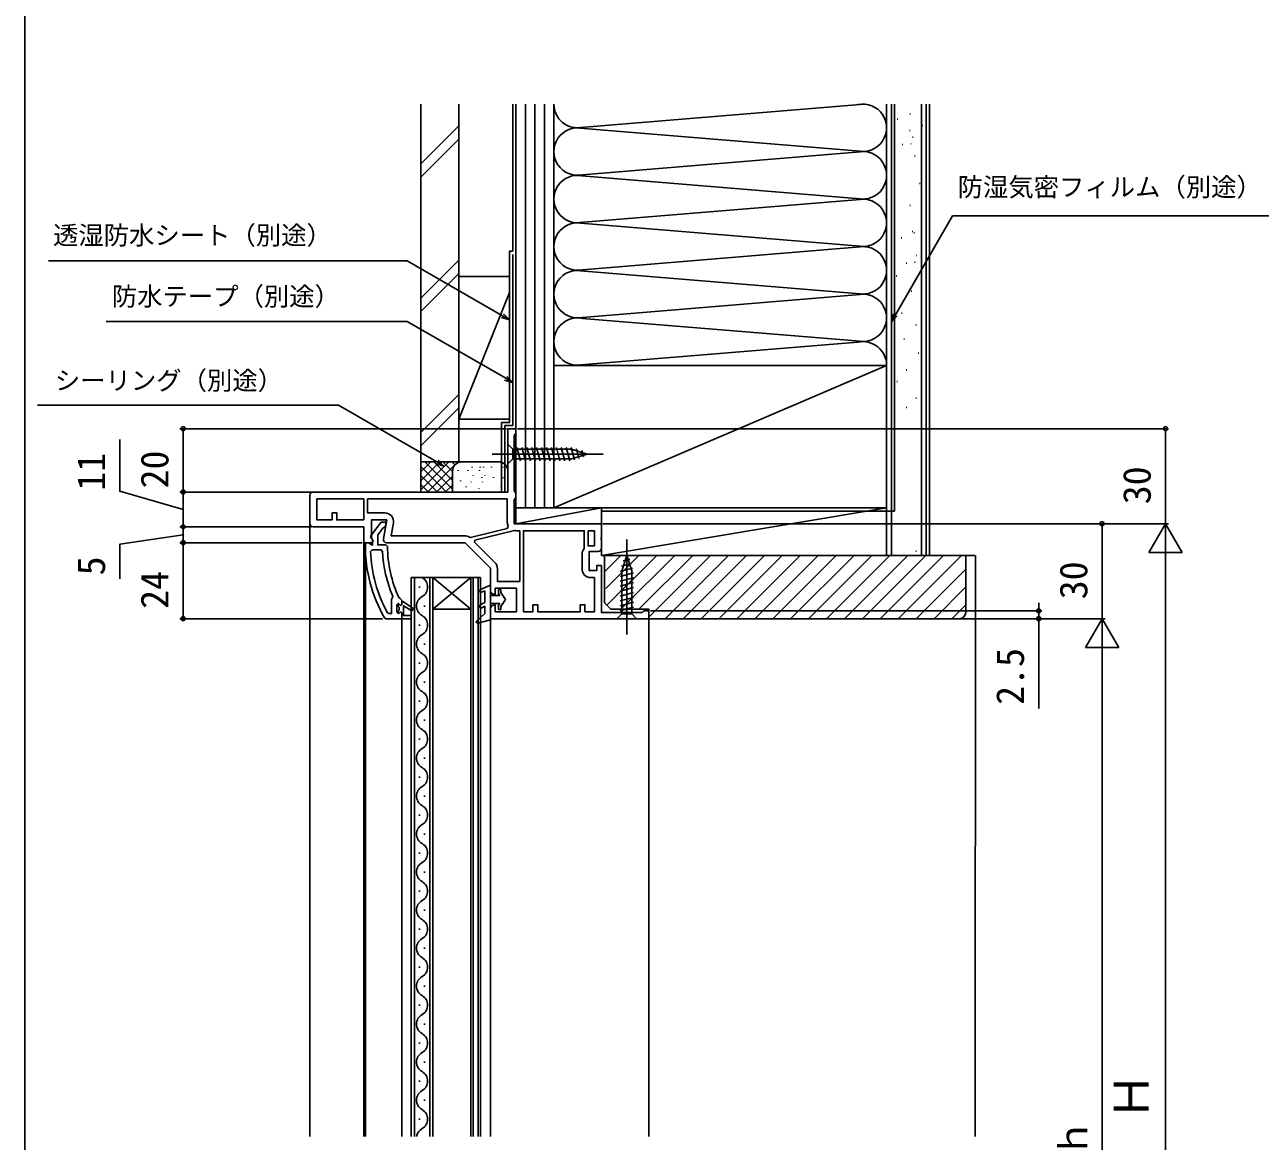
# Model space of a CAD drawing. Units: millimetres, scale not verified. Extents: x -525 to 525, y -785 to 781.
# Drawn here: x -525 to -135.1, y -319.8 to 32.8 of the extents above; entities that cross this region are included whole.
import ezdxf
from ezdxf.enums import TextEntityAlignment as Align

# ---------------------------------------------------------------- set-up
doc = ezdxf.new("R2010")
doc.units = ezdxf.units.MM
doc.header["$LTSCALE"] = 4
for name, color, linetype in [('0-2_YKK_11', 7, 'Continuous'), ('0-3_YKK_12', 2, 'Continuous'), ('0-4_YKK_13', 4, 'Continuous'), ('0-6_YKK_D', 6, 'Continuous'), ('0-7_YKK_ZWAK', 7, 'Continuous'), ('0-8_YSS_K', 3, 'Continuous'), ('0-9_YSS_KE', 3, 'Continuous')]:
    doc.layers.add(name, color=color, linetype=linetype)
doc.styles.add('ＭＳ ゴシック', font='')
doc.styles.get('ＭＳ ゴシック').set_extended_font_data('MS Gothic')

msp = doc.modelspace()

# ---------------------------------------------------------------- linework, layer by layer
at = {"layer": '0-2_YKK_11'}
for p, q in [((-435, -124.8), (-435, -115.8)), ((-370, -127), (-368.8, -127)), ((-349.1, -134.5), (-349.1, -139.1))]:
    msp.add_line(p, q, dxfattribs=at)
for points in [[(-434, -114.8), (-372.5, -114.8), (-372.5, -94.8), (-370, -94.8), (-370, -96.1), (-370.25, -96.533), (-370.5, -96.966), (-370.5, -114.434), (-370.25, -114.867), (-370, -115.3), (-370, -116.4), (-370.25, -116.833), (-370.5, -117.266), (-370.5, -124.8), (-343, -124.8), (-343, -129.042), (-343.12, -129.225), (-343.12, -129.775), (-343, -129.958), (-343, -132.6)], [(-416.8, -117), (-372.7, -117), (-372.7, -124.3)], [(-411.318, -121.4), (-416.8, -121.4), (-416.8, -117)], [(-411.785, -129.626), (-410.722, -123.6), (-415.6, -123.6), (-415.6, -129.356), (-415.058, -130.224), (-415.377, -130.8), (-418, -130.8), (-418, -125.8), (-434, -125.8)], [(-415.587, -128.283), (-412.475, -124.3), (-411, -124.3), (-411, -125.401), (-411.475, -125.901), (-411.845, -126.092), (-413.6, -128.339), (-413.6, -131.5), (-410.999, -131.5), (-410.5, -131.997)], [(-386.207, -128.6), (-409.37, -128.6), (-408.659, -124.569)], [(-372.377, -125.581), (-372.698, -126.303), (-384.283, -129.143), (-384.684, -129.071)], [(-376.591, -137.098), (-383.08, -130.609), (-382.923, -130.046), (-370.477, -126.994), (-370.302, -126.983)], [(-368.8, -127), (-368.8, -143), (-375.8, -143), (-375.8, -139.007)], [(-367.6, -152.6), (-367.6, -127), (-348.4, -127), (-348.4, -132.503), (-348.509, -132.815)], [(-417.5, -131.8), (-417.5, -130.8), (-416.4, -130.8), (-415.904, -131.237), (-415.606, -131.5), (-415.2, -131.5), (-415.2, -130.1), (-415.4, -129.7)], [(-378, -146), (-378, -138.8), (-386, -130.8), (-410.8, -130.8)], [(-415.863, -133.621), (-415.363, -133.1), (-412.561, -133.1), (-412.061, -133.578)], [(-344, -133.6), (-346.9, -133.6), (-346.9, -139.6), (-344.5, -139.6), (-344.5, -138), (-343, -138), (-343, -152.8), (-330.092, -152.8), (-329.796, -152.55), (-329.5, -152.3), (-328, -152.3), (-328, -154.8), (-378, -154.8), (-378, -151.5)], [(-346.4, -141.8), (-345.2, -141.8), (-345.2, -152.6), (-348.2, -152.6), (-348.2, -150.4), (-349.7, -150.4), (-349.7, -152.6), (-363.1, -152.6), (-363.1, -150.4), (-364.6, -150.4), (-364.6, -152.6), (-367.6, -152.6)], [(-408.855, -147.704), (-409.008, -148.294), (-409.2, -148.688)], [(-406.926, -148.109), (-406.486, -148.4), (-406, -148.9), (-406, -149.5), (-405.5, -149.5), (-402.368, -151.587), (-402.789, -152.265), (-405.5, -150.7), (-405.5, -153.8), (-403, -153.8), (-403, -154.8), (-406, -154.8), (-403, -154.8), (-403, -153.8), (-405.5, -153.8), (-405.5, -150.7), (-402.789, -152.265), (-402.368, -151.587), (-405.5, -149.5), (-406, -149.5), (-406, -150.3), (-406.3, -150.6), (-406.59, -150.375), (-407.075, -150), (-407.1, -150), (-407.1, -150.806), (-406.838, -151.104), (-406.838, -152.096), (-407.1, -152.394), (-407.1, -153.2), (-407.6, -152.7), (-407.6, -150.5), (-407.1, -150), (-407.1, -150.806), (-406.838, -151.104), (-406.838, -152.096), (-407.1, -152.394), (-407.1, -153.2), (-406.59, -152.825), (-406.3, -152.6)], [(-377, -150.5), (-376.5, -150.5), (-376.5, -152.6), (-369.8, -152.6), (-369.8, -145.2), (-376.5, -145.2), (-376.5, -147), (-377, -147)], [(-409.2, -148.688), (-409.2, -153.2), (-410.106, -153.2), (-410.545, -152.938)], [(-406, -154.8), (-411.047, -154.8), (-411.482, -154.547)], [(-406.3, -152.6), (-406, -152.9), (-406, -154.8)]]:
    msp.add_lwpolyline(points, dxfattribs=at)
for points in [[(-432.8, -117), (-418, -117), (-418, -123.6), (-426.5, -123.6), (-426.5, -121.4), (-428, -121.4), (-428, -123.6), (-432.8, -123.6)], [(-347.2, -127), (-347.2, -131.8), (-345.2, -131.8), (-345.2, -127)]]:
    msp.add_lwpolyline(points, close=True, dxfattribs=at)
for centre, radius, start, end in [((-434, -115.8), 1, 90, 180), ((-411.318, -124.1), 2.7, 350, 90), ((-370, -124.3), 2.7, 180, 208.31334), ((-434, -124.8), 1, 180, 270), ((-414.8, -128.9), 1, 141.91328, 233.13011), ((-386.207, -131.3), 2.7, 55.65676, 90), ((-370, -124.3), 2.7, 263.58075, 270), ((-371.5, -131.8), 46, 179.99999, 209.63715), ((-410.8, -129.8), 1, 170, 270), ((-371.5, -131.8), 39, 180.29012, 204.71984), ((-371.5, -131.8), 44.4, 182.34992, 208.42982), ((-371.5, -131.8), 40.6, 182.5101, 203.06204), ((-346.4, -134.5), 2.7, 141.37517, 180), ((-344, -132.6), 1, 270, 0), ((-378.5, -139.007), 2.7, 360, 45), ((-346.4, -139.1), 2.7, 180, 270), ((-377, -146), 1, 180, 270), ((-377, -151.5), 1, 90, 180)]:
    msp.add_arc(centre, radius, start, end, dxfattribs=at)
at = {"layer": '0-3_YKK_12'}
for p, q in [((-435, -124.8), (-435, -318.3)), ((-418, -130.3), (-418, -318.3)), ((-417.5, -130.8), (-417.5, -318.3)), ((-402, -318.3), (-402, -141.8)), ((-397.2, -141.8), (-397.2, -318.3)), ((-396.2, -141.8), (-384.2, -141.8)), ((-396.2, -141.8), (-384.2, -151.8)), ((-384.2, -141.8), (-396.2, -151.8)), ((-383.5, -318.3), (-383.5, -141.8)), ((-381.9, -141.8), (-381.9, -318.3)), ((-400.36, -144.6), (-400.36, -145)), ((-398.84, -150.6), (-398.84, -151)), ((-396.2, -151.8), (-384.2, -151.8)), ((-406, -318.3), (-406, -154.8)), ((-378, -154.3), (-378, -318.3)), ((-328.003, -154.3), (-328.003, -318.3)), ((-400.36, -156.6), (-400.36, -157)), ((-398.84, -162.6), (-398.84, -163)), ((-400.36, -168.6), (-400.36, -169)), ((-398.84, -174.6), (-398.84, -175)), ((-400.36, -180.6), (-400.36, -181)), ((-398.84, -186.6), (-398.84, -187)), ((-400.36, -192.6), (-400.36, -193)), ((-398.84, -198.6), (-398.84, -199)), ((-400.36, -204.6), (-400.36, -205)), ((-398.84, -210.6), (-398.84, -211)), ((-400.36, -216.6), (-400.36, -217)), ((-398.84, -222.6), (-398.84, -223)), ((-400.36, -228.6), (-400.36, -229)), ((-398.84, -234.6), (-398.84, -235)), ((-400.36, -240.6), (-400.36, -241)), ((-398.84, -246.6), (-398.84, -247)), ((-400.36, -252.6), (-400.36, -253)), ((-398.84, -258.6), (-398.84, -259)), ((-400.36, -264.6), (-400.36, -265)), ((-398.84, -270.6), (-398.84, -271)), ((-400.36, -276.6), (-400.36, -277)), ((-398.84, -282.6), (-398.84, -283)), ((-400.36, -288.6), (-400.36, -289)), ((-398.84, -294.6), (-398.84, -295)), ((-400.36, -300.6), (-400.36, -301)), ((-398.84, -306.6), (-398.84, -307)), ((-400.36, -312.6), (-400.36, -313))]:
    msp.add_line(p, q, dxfattribs=at)
for points in [[(-403, -318.3), (-403, -141.8), (-396.2, -141.8), (-396.2, -318.3)], [(-384.2, -318.3), (-384.2, -141.8), (-381.2, -141.8), (-381.2, -318.3)]]:
    msp.add_lwpolyline(points, dxfattribs=at)
for centre, start, end in [((-401.277, -144.8), 299.20254, 60.79746), ((-397.923, -150.8), 119.20254, 240.79746), ((-401.277, -156.8), 299.20254, 60.79746), ((-397.923, -162.8), 119.20254, 240.79746), ((-401.277, -168.8), 299.20254, 60.79746), ((-397.923, -174.8), 119.20254, 240.79746), ((-401.277, -180.8), 299.20254, 60.79746), ((-397.923, -186.8), 119.20254, 240.79746), ((-401.277, -192.8), 299.20254, 60.79746), ((-397.923, -198.8), 119.20254, 240.79746), ((-401.277, -204.8), 299.20254, 60.79746), ((-397.923, -210.8), 119.20254, 240.79746), ((-401.277, -216.8), 299.20254, 60.79746), ((-397.923, -222.8), 119.20254, 240.79746), ((-401.277, -228.8), 299.20254, 60.79746), ((-397.923, -234.8), 119.20254, 240.79746), ((-401.277, -240.8), 299.20254, 60.79746), ((-397.923, -246.8), 119.20254, 240.79746), ((-401.277, -252.8), 299.20254, 60.79746), ((-397.923, -258.8), 119.20254, 240.79746), ((-401.277, -264.8), 299.20254, 60.79746), ((-397.923, -270.8), 119.20254, 240.79746), ((-401.277, -276.8), 299.20254, 60.79746), ((-397.923, -282.8), 119.20254, 240.79746), ((-401.277, -288.8), 299.20254, 60.79746), ((-397.923, -294.8), 119.20254, 240.79746), ((-401.277, -300.8), 299.20254, 60.79746), ((-397.923, -306.8), 119.20254, 240.79746), ((-401.277, -312.8), 299.20254, 60.79746), ((-397.923, -318.8), 119.20254, 171.63473)]:
    msp.add_arc(centre, 3.437, start, end, dxfattribs=at)
at = {"layer": '0-4_YKK_13'}
for p, q in [((-372.5, -99.7), (-372.5, -105.9)), ((-372.5, -99.7), (-370.95, -101.25)), ((-352.416, -101.25), (-370.95, -101.25)), ((-370.95, -101.25), (-370.95, -104.35)), ((-368.524, -104.9), (-369.649, -100.7)), ((-366.971, -104.9), (-368.096, -100.7)), ((-365.418, -104.9), (-366.543, -100.7)), ((-363.865, -104.9), (-364.99, -100.7)), ((-362.312, -104.9), (-363.437, -100.7)), ((-360.759, -104.9), (-361.884, -100.7)), ((-359.206, -104.9), (-360.331, -100.7)), ((-357.653, -104.9), (-358.779, -100.7)), ((-356.1, -104.9), (-357.226, -100.7)), ((-354.547, -104.9), (-355.673, -100.7)), ((-352.994, -104.9), (-354.12, -100.7)), ((-351.511, -104.641), (-352.567, -100.7)), ((-347.5, -102.8), (-352.416, -101.25)), ((-350.079, -104.19), (-350.892, -101.154)), ((-377.5, -102.8), (-342.5, -102.8)), ((-372.5, -105.9), (-370.95, -104.35)), ((-370.95, -104.35), (-352.416, -104.35)), ((-347.5, -102.8), (-352.416, -104.35)), ((-348.647, -103.738), (-349.196, -101.688)), ((-335, -159.8), (-335, -129.8)), ((-335, -134.8), (-336.55, -139.716)), ((-334.062, -135.947), (-336.112, -136.496)), ((-335, -134.8), (-333.45, -139.716)), ((-333.159, -138.811), (-337.1, -139.867)), ((-332.9, -140.294), (-337.1, -141.42)), ((-333.61, -137.379), (-336.646, -138.192)), ((-336.55, -139.716), (-336.55, -153.25)), ((-333.45, -153.25), (-333.45, -139.716)), ((-381.193, -145.539), (-378, -144.2)), ((-378, -155.2), (-378, -144.2)), ((-332.9, -141.847), (-337.1, -142.973)), ((-332.9, -143.4), (-337.1, -144.526)), ((-380.807, -146.461), (-379.8, -146.039)), ((-375.071, -147.5), (-378, -147.5)), ((-375.5, -146.65), (-375.5, -145.9)), ((-375.446, -146.85), (-375.071, -147.5)), ((-374.7, -145.9), (-374.7, -146.534)), ((-373.3, -148.75), (-374.7, -146.534)), ((-332.9, -144.953), (-337.1, -146.079)), ((-332.9, -146.506), (-337.1, -147.632)), ((-332.9, -148.059), (-337.1, -149.184)), ((-379.8, -150.831), (-380.766, -151.342)), ((-379.8, -150.831), (-379.8, -153.2)), ((-378, -150), (-375.071, -150)), ((-375.5, -151.6), (-375.5, -150.85)), ((-375.446, -150.65), (-375.071, -150)), ((-373.3, -148.75), (-374.7, -150.966)), ((-374.7, -150.966), (-374.7, -151.6)), ((-332.9, -149.612), (-337.1, -150.737)), ((-332.9, -151.165), (-337.1, -152.29)), ((-382.367, -155.502), (-379.8, -153.2)), ((-382.004, -156.188), (-378, -155.2)), ((-338.1, -154.8), (-336.55, -153.25)), ((-338.1, -154.8), (-331.9, -154.8)), ((-336.55, -153.25), (-333.45, -153.25)), ((-331.9, -154.8), (-333.45, -153.25))]:
    msp.add_line(p, q, dxfattribs=at)
msp.add_lwpolyline([(-379.8, -146.039), (-379.8, -149.7), (-381.234, -150.458)], dxfattribs=at)
for centre, radius, start, end in [((-381, -146), 0.5, 112.74717, 292.74717), ((-375.1, -145.9), 0.4, 0, 180.00219), ((-375.1, -146.65), 0.4, 180, 210.00159), ((-381, -150.9), 0.5, 117.86478, 297.86478), ((-375.1, -150.85), 0.4, 150.0011, 180), ((-375.1, -151.6), 0.4, 180.00219, 0), ((-382.1, -155.8), 0.4, 131.88663, 283.8652)]:
    msp.add_arc(centre, radius, start, end, dxfattribs=at)
at = {"layer": '0-6_YKK_D'}
for p, q in [((-373, -94.8), (-476, -94.8)), ((-475, -94.8), (-475, -114.8)), ((-369.5, -94.8), (-164, -94.8)), ((-165, -94.8), (-165, -124.804)), ((-434.57, -114.8), (-476, -114.8)), ((-434.57, -114.8), (-476, -114.8)), ((-475, -125.8), (-475, -114.8)), ((-435, -125.8), (-476, -125.8)), ((-434.5, -125.8), (-476, -125.8)), ((-475, -125.8), (-475, -130.8)), ((-342.606, -124.8), (-164, -124.8)), ((-342.002, -124.804), (-164, -124.804)), ((-185, -154.804), (-185, -124.8)), ((-165, -124.8), (-170.25, -133.893)), ((-165, -124.8), (-159.75, -133.893)), ((-165, -124.8), (-165, -142.987)), ((-418.5, -130.8), (-476, -130.8)), ((-418.5, -130.8), (-476, -130.8)), ((-475, -130.8), (-475, -154.8)), ((-170.25, -133.893), (-159.75, -133.893)), ((-165, -474.3), (-165, -135.3)), ((-205, -152.3), (-205, -149.75)), ((-412.047, -154.8), (-476, -154.8)), ((-327.5, -154.8), (-204, -154.8)), ((-327.497, -152.3), (-204, -152.3)), ((-325.496, -154.804), (-184, -154.804)), ((-205, -152.3), (-205, -154.8)), ((-205, -154.8), (-205, -183.127)), ((-185, -154.805), (-190.25, -163.898)), ((-185, -154.805), (-179.75, -163.898)), ((-185, -154.805), (-185, -172.991)), ((-190.25, -163.898), (-179.75, -163.898)), ((-185, -165.305), (-185, -473.3))]:
    msp.add_line(p, q, dxfattribs=at)
for points in [[(-251.499, -61.084), (-250.224, -58.876), (-232.174, -27.613), (-108.956, -27.613)], [(-371.999, -60.409), (-374.207, -59.134), (-404.287, -41.767), (-517.465, -41.767)], [(-370.999, -80.172), (-373.207, -78.897), (-404.287, -60.953), (-499.31, -60.953)], [(-373.866, -58.542), (-371.999, -60.409), (-374.549, -59.725)], [(-249.632, -59.217), (-251.499, -61.084), (-250.816, -58.534)], [(-372.866, -78.305), (-370.999, -80.172), (-373.549, -79.489)], [(-392.699, -106.59), (-394.908, -105.315), (-425.987, -87.371), (-521.011, -87.371)], [(-475, -120.3), (-495, -114.539), (-495, -98.198)], [(-394.566, -104.723), (-392.699, -106.59), (-395.249, -105.906)], [(-475, -128.3), (-495, -131.287), (-495, -142.242)]]:
    msp.add_lwpolyline(points, dxfattribs=at)
for centre in [(-475, -94.8), (-165, -94.8), (-475, -114.8), (-475, -114.8), (-185, -124.8), (-475, -125.8), (-475, -125.8), (-475, -130.8), (-475, -130.8), (-205, -152.3), (-475, -154.8), (-205, -154.8)]:
    msp.add_circle(centre, 0.637, dxfattribs=at)
at = {"layer": '0-7_YKK_ZWAK'}
msp.add_line((-525, 745.2), (-525, -784.8), dxfattribs=at)
at = {"layer": '0-8_YSS_K'}
for p, q in [((-369.999, 7.7), (-369.999, -119.8)), ((-366.999, 7.7), (-366.999, -119.8)), ((-363.999, 7.7), (-363.999, -119.8)), ((-360.999, 7.7), (-360.999, -119.8)), ((-358, -74.8), (-358, 7.7)), ((-357.999, -119.8), (-357.999, 7.7)), ((-350.806, 0.206), (-260.119, 7.7)), ((-253, -74.8), (-253, 7.7)), ((-251.499, -134.8), (-251.499, 7.7)), ((-245.643, 4.485), (-245.443, 4.485)), ((-241.999, -134.8), (-241.999, 7.7)), ((-239.499, 7.7), (-239.499, -134.8)), ((-400, -11.16), (-388, 0.84)), ((-351.088, 0.217), (-260.119, -7.3)), ((-249.645, 2.884), (-249.445, 2.884)), ((-241.805, 0.977), (-241.605, 0.977)), ((-400, -15.402), (-388, -3.402)), ((-245.807, -0.624), (-245.607, -0.624)), ((-244.843, -2.718), (-244.643, -2.718)), ((-348.968, -14.642), (-260.119, -7.3)), ((-248.044, -5.119), (-247.844, -5.119)), ((-245.401, -4.819), (-245.201, -4.819)), ((-244.206, -8.627), (-244.006, -8.627)), ((-260.119, -22.3), (-351.818, -14.723)), ((-242.605, -17.43), (-242.405, -17.43)), ((-349.968, -29.725), (-260.119, -22.3)), ((-245.665, -24.361), (-245.465, -24.361)), ((-260.119, -37.3), (-350.893, -29.799)), ((-248.417, -34.561), (-248.217, -34.561)), ((-244.919, -32.567), (-244.719, -32.567)), ((-244.416, -32.961), (-244.216, -32.961)), ((-348.935, -44.639), (-260.119, -37.3)), ((-400, -53.586), (-388, -41.586)), ((-246.817, -42.564), (-246.617, -42.564)), ((-244.173, -42.265), (-243.973, -42.265)), ((-243.615, -40.164), (-243.415, -40.164)), ((-400, -57.829), (-388, -45.829)), ((-349.555, -44.91), (-260.119, -52.3)), ((-250.018, -46.566), (-249.818, -46.566)), ((-388, -46.8), (-371.999, -46.8)), ((-388, -46.8), (-388, -91.8)), ((-370, -91.8), (-370, -47.8)), ((-371.999, -51.773), (-388, -91.8)), ((-260.119, -52.3), (-348.968, -59.642)), ((-245.216, -51.368), (-245.016, -51.368)), ((-248.276, -58.299), (-248.076, -58.299)), ((-348.968, -59.958), (-260.119, -67.3)), ((-243.8, -62.029), (-243.6, -62.029)), ((-350.806, -74.794), (-262.032, -67.458)), ((-247.53, -66.505), (-247.33, -66.505)), ((-243.054, -70.981), (-242.854, -70.981)), ((-358, -119.8), (-253, -74.8)), ((-246.784, -76.202), (-246.584, -76.202)), ((-249.768, -79.932), (-249.568, -79.932)), ((-388, -84.012), (-400, -96.012)), ((-243.8, -85.154), (-243.6, -85.154)), ((-400, -100.255), (-388, -88.255)), ((-246.784, -88.138), (-246.584, -88.138)), ((-371.999, -91.8), (-388, -91.8)), ((-387, -105.257), (-400, -105.257)), ((-400, -105.257), (-400, -114.764)), ((-400, -114.115), (-391.142, -105.257)), ((-400, -111.287), (-393.971, -105.257)), ((-400, -108.458), (-396.799, -105.257)), ((-400, -105.63), (-399.627, -105.257)), ((-398.686, -105.257), (-390, -113.944)), ((-397.82, -114.764), (-388.314, -105.257)), ((-395.858, -105.257), (-390, -111.115)), ((-393.029, -105.257), (-390, -108.287)), ((-390.201, -105.257), (-389.219, -106.239)), ((-387.373, -105.257), (-387.352, -105.278)), ((-375, -105.257), (-387, -105.257)), ((-375.415, -105.258), (-387, -105.257)), ((-400, -106.772), (-392.009, -114.763)), ((-390, -108.257), (-390, -114.763)), ((-388.172, -108.062), (-388.172, -107.862)), ((-385.159, -108.062), (-385.159, -107.862)), ((-383.833, -107.061), (-383.833, -106.861)), ((-381.489, -108.062), (-381.489, -107.862)), ((-381.318, -107.061), (-381.318, -106.861)), ((-380.162, -107.061), (-380.162, -106.861)), ((-377.647, -107.061), (-377.647, -106.861)), ((-374.149, -107.061), (-374.149, -106.861)), ((-372.5, -108.257), (-372.5, -113.758)), ((-400, -109.6), (-394.837, -114.764)), ((-400, -112.429), (-397.665, -114.764)), ((-394.992, -114.764), (-390, -109.772)), ((-392.163, -114.763), (-389.982, -112.583)), ((-387.505, -111.4), (-387.505, -111.2)), ((-385.674, -113.257), (-385.674, -113.057)), ((-384.158, -111.734), (-384.158, -111.534)), ((-383.499, -109.731), (-383.499, -109.531)), ((-380.706, -110.334), (-380.706, -110.134)), ((-380.487, -111.734), (-380.487, -111.534)), ((-379.828, -109.731), (-379.828, -109.531)), ((-377.035, -110.334), (-377.035, -110.134)), ((-374.647, -113.069), (-374.647, -112.869)), ((-373.979, -110.399), (-373.979, -110.199)), ((-381.651, -113.737), (-381.651, -113.537)), ((-370, -119.8), (-343, -119.8)), ((-357.999, -119.8), (-369.999, -119.8)), ((-343, -134.8), (-343, -119.8)), ((-252.999, -119.8), (-343, -119.8)), ((-342.999, -134.799), (-252.999, -119.8)), ((-342.999, -134.8), (-342.999, -119.8)), ((-252.999, -119.8), (-252.999, -134.8)), ((-252.999, -134.8), (-343, -134.8)), ((-342, -139.977), (-336.823, -134.8)), ((-341.583, -145.217), (-331.167, -134.8)), ((-341.255, -150.545), (-325.51, -134.8)), ((-336.853, -151.8), (-319.853, -134.8)), ((-331.196, -151.8), (-314.196, -134.8)), ((-328, -154.261), (-308.539, -134.8)), ((-322.882, -154.8), (-302.882, -134.8)), ((-317.225, -154.8), (-297.225, -134.8)), ((-311.569, -154.8), (-291.569, -134.8)), ((-305.912, -154.8), (-285.912, -134.8)), ((-300.255, -154.8), (-280.255, -134.8)), ((-294.598, -154.8), (-274.598, -134.8)), ((-288.941, -154.8), (-268.941, -134.8)), ((-283.284, -154.8), (-263.284, -134.8)), ((-277.627, -154.8), (-257.627, -134.8)), ((-271.971, -154.8), (-251.971, -134.8)), ((-266.314, -154.8), (-246.314, -134.8)), ((-260.657, -154.8), (-240.657, -134.8)), ((-255, -154.8), (-235, -134.8)), ((-249.343, -154.8), (-229.343, -134.8)), ((-243.8, -133.421), (-243.6, -133.421)), ((-228, -134.8), (-225, -134.8)), ((-224.999, -134.8), (-225, -318.3)), ((-243.686, -154.8), (-228, -139.114)), ((-238.029, -154.8), (-228, -144.771)), ((-232.372, -154.8), (-228, -150.427))]:
    msp.add_line(p, q, dxfattribs=at)
msp.add_lwpolyline([(-369.999, -119.8), (-369.999, -124.8), (-342.999, -119.8)], dxfattribs=at)
for centre, radius, start, end in [((-350.5, 7.7), 7.5, 179.99999, 281.78379), ((-260.5, 0.2), 7.5, 258.21646, 101.78354), ((-350.5, -7.3), 7.5, 78.21668, 281.78356), ((-260.5, -14.8), 7.5, 258.21646, 101.78364), ((-350.5, -22.3), 7.5, 78.21644, 281.78379), ((-260.5, -29.8), 7.5, 258.21646, 101.78354), ((-350.5, -37.3), 7.5, 78.21668, 281.78379), ((-260.5, -44.8), 7.5, 258.21646, 101.78354), ((-350.5, -52.3), 7.5, 78.21668, 281.78379), ((-260.5, -59.8), 7.5, 258.21646, 101.78354), ((-350.5, -67.3), 7.5, 78.21668, 281.78379), ((-260.5, -74.8), 7.5, 0, 101.78354), ((-387, -108.257), 3, 90, 180), ((-375.499, -108.257), 3, 0, 90)]:
    msp.add_arc(centre, radius, start, end, dxfattribs=at)
at = {"layer": '0-9_YSS_KE'}
for p, q in [((-400, 7.7), (-400, -105.257)), ((-370.999, -38.797), (-370.999, 7.7)), ((-252.999, 7.7), (-252.999, -134.8)), ((-250.5, -120.8), (-250.5, 7.7)), ((-371.999, -38.797), (-370.999, -38.797)), ((-371.999, -38.797), (-371.999, -47.8)), ((-370.999, -39.797), (-370.999, -47.8)), ((-374.499, -92.8), (-374.499, -114.8)), ((-373.499, -93.8), (-373.499, -114.8)), ((-250.5, -120.8), (-343, -120.8))]:
    msp.add_line(p, q, dxfattribs=at)
for points in [[(-388, 7.7), (-388, -105.257), (-400, -105.257)], [(-240.499, 7.7), (-240.499, -134.8), (-252.999, -134.8)], [(-374.499, -92.8), (-371.999, -92.8), (-371.999, -46.8)], [(-373.499, -93.8), (-370.999, -93.8), (-370.999, -47.8)], [(-342, -134.8), (-228, -134.8), (-228, -152.8)], [(-230, -154.8), (-328, -154.8), (-328, -151.8), (-340, -151.8), (-342, -149.8), (-342, -134.8)]]:
    msp.add_lwpolyline(points, dxfattribs=at)
msp.add_lwpolyline([(-253, -119.8), (-253, -74.8), (-358, -74.8), (-358, -119.8)], close=True, dxfattribs=at)
msp.add_arc((-230, -152.8), 2, 270.00001, 359.99999, dxfattribs=at)

# ---------------------------------------------------------------- texts
at = {"layer": '0-6_YKK_D', "style": 'ＭＳ ゴシック'}
for s, p in [('防湿気密フィルム（別途）', (-230.582, -23.187)), ('透湿防水シート（別途）', (-516.064, -38.418)), ('防水テープ（別途）', (-497.516, -57.715)), ('シーリング（別途）', (-515.489, -84.269))]:
    msp.add_text(s, height=5.865, dxfattribs=at).set_placement(p, align=Align.BOTTOM_LEFT)
for s, height, p in [('11', 8.798, (-497, -114.38)), ('20', 8.798, (-477, -113.664)), ('30', 8.798, (-167, -118.666)), ('5', 8.798, (-497, -141.128)), ('24', 8.798, (-477, -151.698)), ('30', 8.798, (-187, -148.666)), ('2.5', 8.798, (-207, -182.014)), ('Ｈ', 11, (-167, -313.152)), ('ｈ', 8.798, (-187, -324.825))]:
    msp.add_text(s, height=height, rotation=90, dxfattribs=at).set_placement(p, align=Align.BOTTOM_LEFT)

doc.saveas('drawing.dxf')
